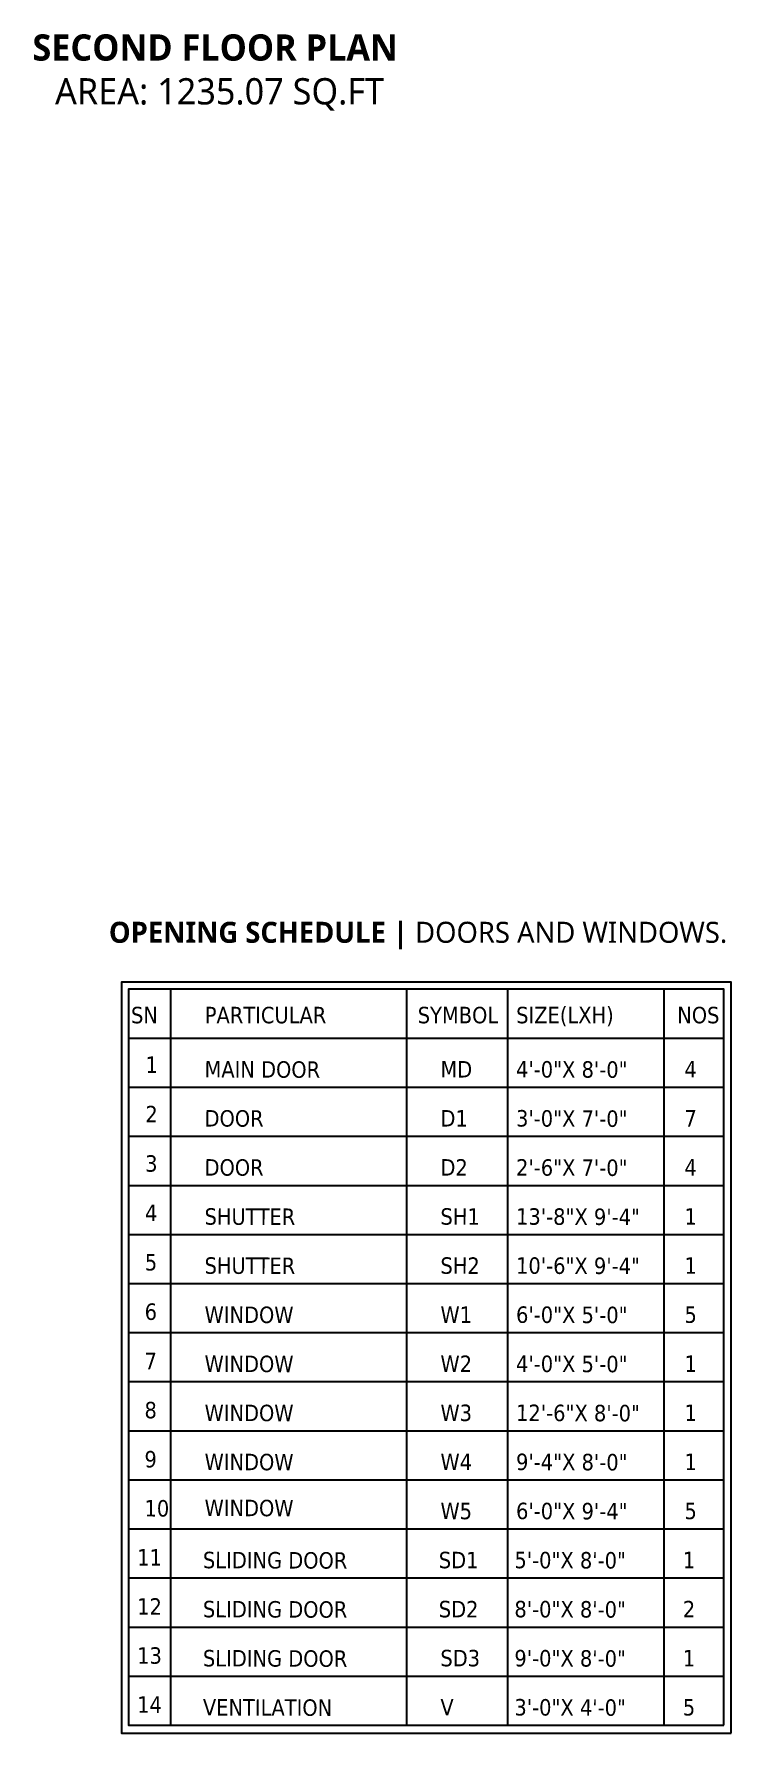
# Model space of a CAD drawing. Header units: inches. Extents: x 2670288 to 2672693, y 789942 to 794071.
# Drawn here: x 2672295 to 2672693, y 790006 to 790976 of the extents above; entities that cross this region are included whole.
import ezdxf

# ---------------------------------------------------------------- set-up
doc = ezdxf.new("R2010")
doc.units = ezdxf.units.IN
doc.header["$MEASUREMENT"] = 0
doc.layers.add('ele 2', color=30, linetype='Continuous', lineweight=30)
doc.layers.add('Text', color=7, linetype='Continuous', lineweight=20)
doc.styles.add('S-111', font='tahoma.ttf', dxfattribs={"height": 10})
doc.styles.get("Standard").update_dxf_attribs({"font": 'arial.ttf'})

msp = doc.modelspace()

# ---------------------------------------------------------------- linework, layer by layer
at = {"layer": 'ele 2'}
for p, q in [((2672372.83, 790430.59), (2672372.83, 790010.05)), ((2672507.5, 790430.59), (2672507.5, 790010.05)), ((2672565.18, 790430.59), (2672565.18, 790010.05)), ((2672654.53, 790430.59), (2672654.53, 790010.05)), ((2672348.92, 790402.56), (2672688.86, 790402.56)), ((2672348.92, 790374.52), (2672688.86, 790374.52)), ((2672348.92, 790346.49), (2672688.86, 790346.49)), ((2672348.92, 790318.45), (2672688.86, 790318.45)), ((2672348.92, 790290.41), (2672688.86, 790290.41)), ((2672348.92, 790262.38), (2672688.86, 790262.38)), ((2672348.92, 790234.34), (2672688.86, 790234.34)), ((2672348.92, 790206.31), (2672688.86, 790206.31)), ((2672348.92, 790178.27), (2672688.86, 790178.27)), ((2672348.92, 790150.23), (2672688.86, 790150.23)), ((2672348.92, 790122.2), (2672688.86, 790122.2)), ((2672348.92, 790094.16), (2672688.86, 790094.16)), ((2672348.92, 790066.12), (2672688.86, 790066.12)), ((2672348.92, 790038.09), (2672688.86, 790038.09)), ((2672348.92, 790038.09), (2672688.86, 790038.09)), ((2672348.92, 790010.05), (2672688.86, 790010.05))]:
    msp.add_line(p, q, dxfattribs=at)
for points in [[(2672692.86, 790005.59), (2672692.86, 790434.59), (2672344.92, 790434.59), (2672344.92, 790005.59)], [(2672688.86, 790010.05), (2672688.86, 790430.59), (2672348.92, 790430.59), (2672348.92, 790010.05)]]:
    msp.add_lwpolyline(points, close=True, dxfattribs=at)

# ---------------------------------------------------------------- texts
at = {"layer": 'Text', "ltscale": 0.5, "style": 'S-111'}
for s, p in [('SN', (2672350.32, 790411.02)), ('SYMBOL', (2672514.01, 790411.02)), ('SIZE(LXH)', (2672570.2, 790411.02)), ('NOS', (2672662.17, 790411.02))]:
    msp.add_text(s, height=9.405, dxfattribs=at).set_placement(p)
at = {"layer": 'Text', "ltscale": 0.75, "style": 'S-111'}
msp.add_text('PARTICULAR', height=9.405, dxfattribs=at).set_placement((2672392.42, 790411.02))
for s, height, p in [('1', 9.4, (2672358.56, 790382.68)), ('MAIN DOOR', 9.405, (2672392.28, 790380.09)), ('MD', 9.405, (2672526.96, 790380.09)), ('4\'-0"X 8\'-0"', 9.4049, (2672570.12, 790380.09)), ('4', 9.4, (2672666.28, 790380.09)), ('2', 9.4, (2672358.47, 790354.47)), ('DOOR', 9.405, (2672392.28, 790352.05)), ('D1', 9.405, (2672526.96, 790352.05)), ('3\'-0"X 7\'-0"', 9.4049, (2672570.12, 790352.05)), ('7', 9.4, (2672666.28, 790352.05)), ('3', 9.4, (2672358.37, 790326.25)), ('DOOR', 9.405, (2672392.28, 790324.02)), ('D2', 9.405, (2672526.96, 790324.02)), ('2\'-6"X 7\'-0"', 9.4049, (2672570.12, 790324.02)), ('4', 9.4, (2672666.28, 790324.02)), ('4', 9.4, (2672358.27, 790298.04)), ('SHUTTER', 9.405, (2672392.28, 790295.98)), ('SH1', 9.405, (2672526.96, 790295.98)), ('13\'-8"X 9\'-4"', 9.4049, (2672570.12, 790295.98)), ('1', 9.4, (2672666.28, 790295.98)), ('5', 9.4, (2672358.17, 790269.82)), ('SHUTTER', 9.405, (2672392.28, 790267.95)), ('SH2', 9.405, (2672526.96, 790267.95)), ('10\'-6"X 9\'-4"', 9.4049, (2672570.12, 790267.95)), ('1', 9.4, (2672666.28, 790267.95)), ('6', 9.4, (2672358.07, 790241.61)), ('WINDOW', 9.405, (2672392.28, 790239.91)), ('W1', 9.405, (2672526.96, 790239.91)), ('6\'-0"X 5\'-0"', 9.4049, (2672570.12, 790239.91)), ('5', 9.4, (2672666.28, 790239.91)), ('7', 9.4, (2672357.98, 790213.39)), ('WINDOW', 9.405, (2672392.28, 790211.87)), ('W2', 9.405, (2672526.96, 790211.87)), ('4\'-0"X 5\'-0"', 9.4049, (2672570.12, 790211.87)), ('1', 9.4, (2672666.28, 790211.87)), ('8', 9.4, (2672357.98, 790185.36)), ('WINDOW', 9.405, (2672392.28, 790183.84)), ('W3', 9.405, (2672526.96, 790183.84)), ('12\'-6"X 8\'-0"', 9.4049, (2672570.12, 790183.84)), ('1', 9.4, (2672666.28, 790183.84)), ('9', 9.4, (2672357.98, 790157.32)), ('WINDOW', 9.405, (2672392.28, 790155.8)), ('W4', 9.405, (2672526.96, 790155.8)), ('9\'-4"X 8\'-0"', 9.4049, (2672570.12, 790155.8)), ('1', 9.4, (2672666.28, 790155.8)), ('10', 9.405, (2672357.98, 790129.29)), ('WINDOW', 9.405, (2672392.28, 790129.54)), ('W5', 9.405, (2672526.96, 790127.77)), ('6\'-0"X 9\'-4"', 9.4049, (2672570.12, 790127.77)), ('5', 9.4, (2672666.28, 790127.77)), ('11', 9.405, (2672353.79, 790101.25)), ('SLIDING DOOR', 9.4049, (2672391.34, 790099.73)), ('SD1', 9.405, (2672526.01, 790099.73)), ('5\'-0"X 8\'-0"', 9.4049, (2672569.18, 790099.73)), ('1', 9.4, (2672665.34, 790099.73)), ('12', 9.405, (2672353.79, 790073.21)), ('SLIDING DOOR', 9.4049, (2672391.34, 790071.69)), ('SD2', 9.405, (2672526.01, 790071.69)), ('8\'-0"X 8\'-0"', 9.4049, (2672569.18, 790071.69)), ('2', 9.4, (2672665.34, 790071.69)), ('13', 9.405, (2672353.79, 790045.18)), ('SLIDING DOOR', 9.4049, (2672391.34, 790043.66)), ('SD3', 9.405, (2672526.93, 790043.72)), ('9\'-0"X 8\'-0"', 9.4049, (2672569.18, 790043.66)), ('1', 9.4, (2672665.34, 790043.66)), ('14', 9.405, (2672353.79, 790017.14)), ('VENTILATION', 9.4049, (2672391.34, 790015.62)), ('V', 9.4, (2672526.93, 790015.68)), ('3\'-0"X 4\'-0"', 9.4049, (2672569.18, 790015.62)), ('5', 9.4, (2672665.34, 790015.62))]:
    msp.add_text(s, height=height, rotation=359.80136, dxfattribs=at).set_placement(p)
at = {"layer": 'Text', "attachment_point": 5}
for s, insert, char_height, width in [('{\\fTrebuchet MS|b1|i0|c0|p34;SECOND FLOOR PLAN\\P\\fTrebuchet MS|b0|i0|c0|p34; AREA: 1235.07 SQ.FT }', (2672398.33, 790954.15), 15, 319.1927), ('{\\fTrebuchet MS|b1|i0|c0|p34;OPENING SCHEDULE | \\fTrebuchet MS|b0|i0|c0|p34;DOORS AND WINDOWS.}', (2672514.17, 790461.09), 12, 363.0334)]:
    msp.add_mtext(s, dxfattribs=dict(at, insert=insert, char_height=char_height, width=width))

doc.saveas('drawing.dxf')
